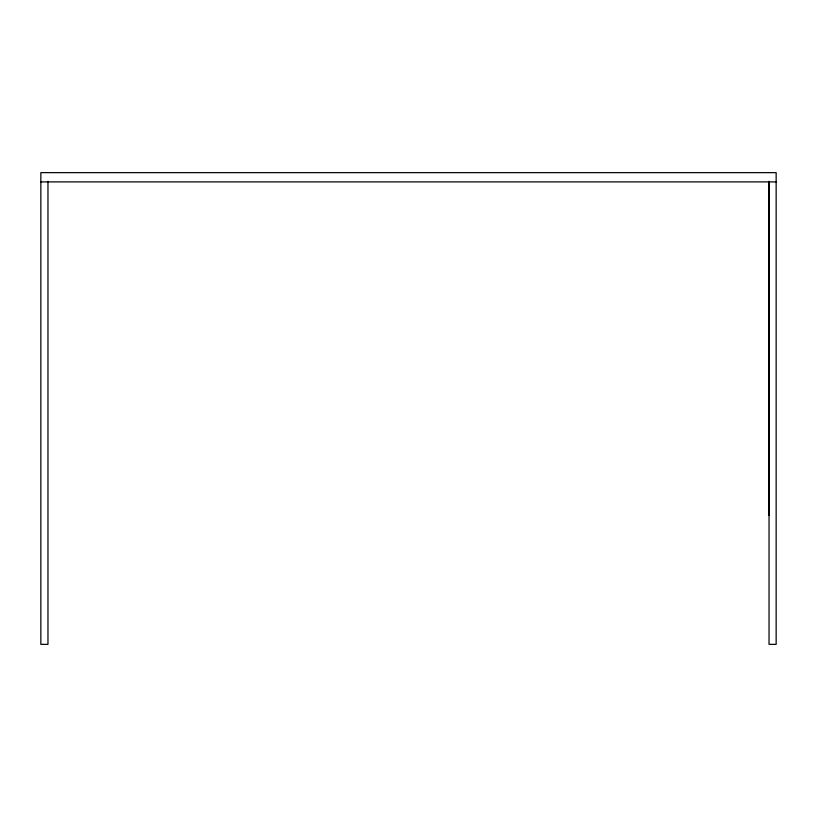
<?xml version="1.0" encoding="UTF-8"?>
<svg xmlns="http://www.w3.org/2000/svg" width="817" height="817" viewBox="0 0 817 817"><rect width="100%" height="100%" fill="white"/><g stroke="black" fill="none" stroke-linecap="round" stroke-linejoin="round"><path stroke-width="1.23" d="M769.032 515.282L769.042 181.895M40.85 181.895L776.15 181.895M769.032 181.292L769.032 644.358L776.15 644.358L776.15 172.642L40.85 172.642L40.85 644.358L47.968 644.358L47.968 181.292"/></g></svg>
